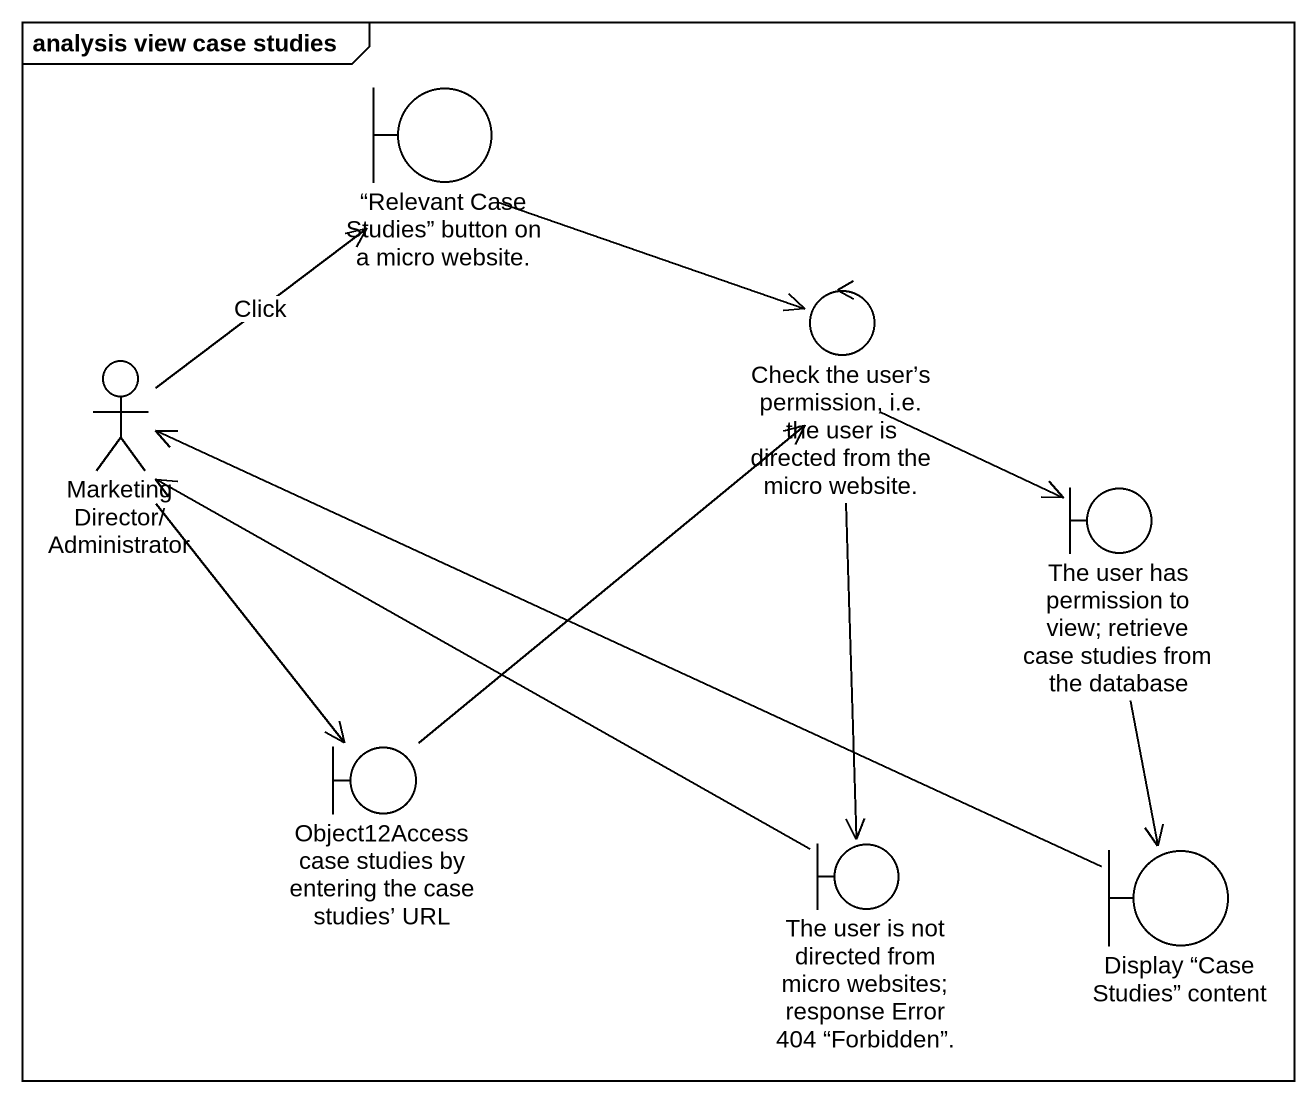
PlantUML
@startuml
mainframe analysis view case studies
boundary "“Relevant Case Studies” button on a micro website." as Relevant_Case_Studies
control "Check the user’s permission, i.e. the user is directed from the micro website." as Check_the_user_s_permission
actor "Marketing Director/Administrator" as Marketing_Director
boundary "The user has permission to view; retrieve case studies from the database" as The_user_has_permission_to
boundary "Object12Access case studies by entering the case studies’ URL" as Object12Access_case_studies
boundary "The user is not directed from micro websites; response Error 404 “Forbidden”." as The_user_is_not_directed
boundary "Display “Case Studies” content" as Display_Case_Studies_content
Relevant_Case_Studies -right-> Check_the_user_s_permission
Check_the_user_s_permission --> The_user_has_permission_to
Check_the_user_s_permission --> The_user_is_not_directed
Marketing_Director -up-> Relevant_Case_Studies : Click
Marketing_Director --> Object12Access_case_studies
The_user_has_permission_to --> Display_Case_Studies_content
Object12Access_case_studies -up-> Check_the_user_s_permission
The_user_is_not_directed -up-> Marketing_Director
Display_Case_Studies_content -left-> Marketing_Director
@enduml
